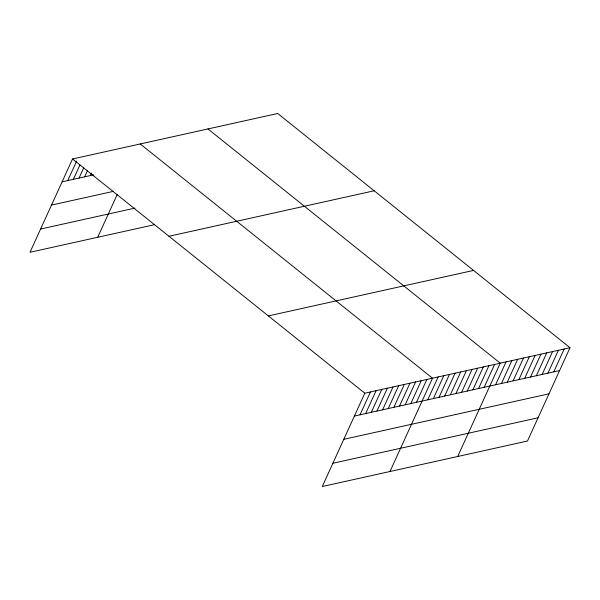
<?xml version="1.0" encoding="UTF-8"?>
<svg xmlns="http://www.w3.org/2000/svg" width="600" height="600" viewBox="0 0 600 600"><rect width="100%" height="100%" fill="white"/><g stroke="black" fill="none" stroke-linecap="round" stroke-linejoin="round"><path stroke-width="0.9" d="M570 347.715L364.808 393.202L322.282 486.518L527.475 441.03L570 347.715L277.718 113.483L72.525 158.97L30 252.285L154.14 224.767M67.748 180.585L76.627 161.1M73.387 179.333L79.95 164.933M79.035 178.08L83.662 167.917M84.675 176.835L87.375 170.903M90.323 175.583L91.477 173.04M97.71 237.27L117.18 194.565M360.03 414.817L370.447 391.95M365.67 413.565L376.095 390.697M371.31 412.32L381.735 389.452M376.957 411.067L387.375 388.2M382.597 409.815L393.022 386.947M388.245 408.562L398.662 385.695M393.885 407.317L404.31 384.442M399.525 406.065L409.95 383.197M405.173 404.812L415.59 381.945M410.812 403.56L421.237 380.692M416.452 402.308L426.877 379.44M389.993 471.51L432.518 378.195L140.243 143.955M427.74 399.81L438.165 376.942M433.388 398.558L443.805 375.69M439.028 397.305L449.452 374.438M444.668 396.06L455.092 373.185M450.315 394.808L460.732 371.94M455.955 393.555L466.38 370.688M461.595 392.303L472.02 369.435M467.243 391.05L477.66 368.183M472.882 389.805L483.308 366.938M478.53 388.553L488.947 365.685M484.17 387.3L494.595 364.433M457.71 456.495L500.235 363.18L207.952 128.947M495.63 384.757L506.048 361.89M501.442 383.475L511.86 360.608M507.255 382.185L517.673 359.317M513.067 380.895L523.493 358.028M518.88 379.605L529.305 356.737M524.692 378.315L535.118 355.447M530.513 377.025L540.93 354.157M536.325 375.743L546.743 352.868M542.138 374.452L552.555 351.585M547.95 373.163L558.375 350.295M553.763 371.873L564.188 349.005M62.108 181.837L93.547 174.863M51.51 205.08L113.58 191.325M40.598 229.035L134.91 208.125M168.983 236.265L374.175 190.778M268.358 315.907L473.55 270.42M354.382 416.07L559.575 370.582M343.793 439.32L548.985 393.832M332.873 463.268L538.065 417.787M72.525 158.97L364.808 393.202"/></g></svg>
